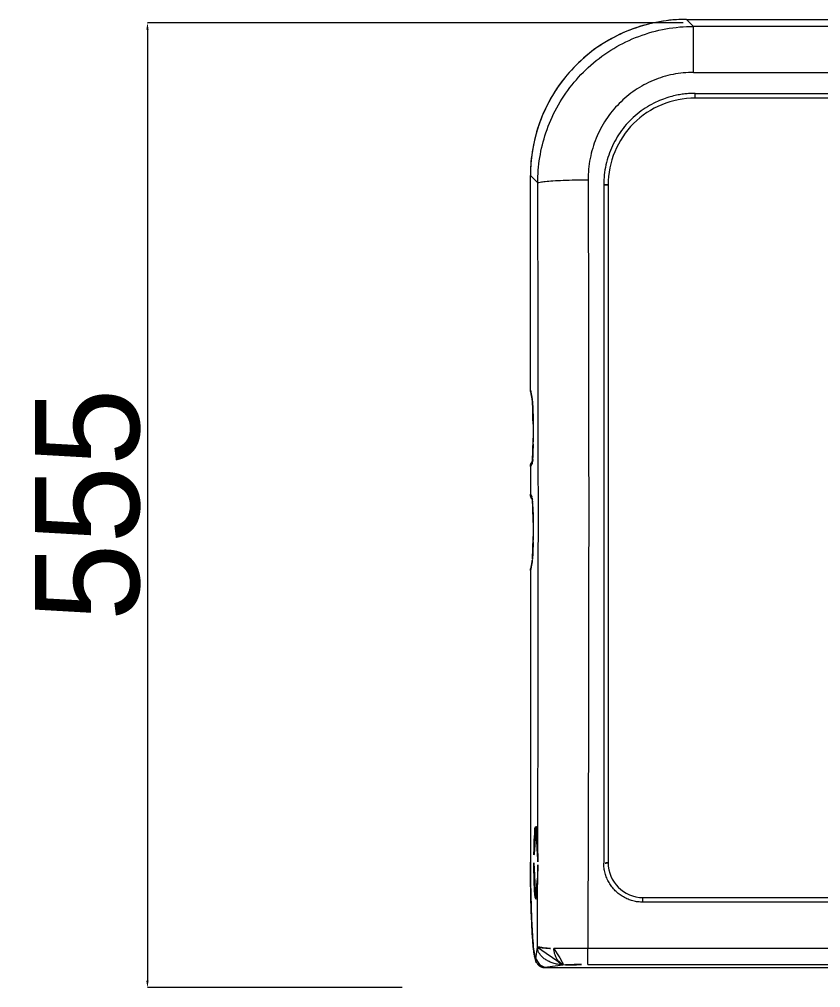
# Model space of a CAD drawing. Extents: x 16296665491 to 16296671741, y -37409618531 to -37409613952.
# Drawn here: x 16296668128 to 16296668589, y -37409616324 to -37409615767 of the extents above; entities that cross this region are included whole.
import ezdxf

# ---------------------------------------------------------------- set-up
doc = ezdxf.new("R2010")
doc.units = 0
doc.header["$LTSCALE"] = 10
doc.header["$MEASUREMENT"] = 0
doc.header["$PDMODE"] = 3
doc.header["$PDSIZE"] = -10
doc.layers.get('0').update_dxf_attribs({"linetype": 'CONTINUOUS'})
doc.layers.get('DEFPOINTS').update_dxf_attribs({"linetype": 'CONTINUOUS'})
doc.styles.add('Daelim Dimension', font='')
doc.styles.get('Daelim Dimension').set_extended_font_data('나눔고딕')
doc.dimstyles.new('DEFAULT', dxfattribs={"dimscale": 2, "dimtxt": 2, "dimasz": 2, "dimexe": 0, "dimexo": 2, "dimgap": 1, "dimtad": 1, "dimdec": 1, "dimzin": 9, "dimdsep": 46, "dimtxsty": 'Daelim Dimension', "dimcen": 0.5, "dimclrd": 252, "dimclre": 252, "dimclrt": 3, "dimadec": 1, "dimazin": 0, "dimtfac": 1, "dimtdec": 1, "dimtix": 1, "dimtmove": 0, "dimatfit": 3, "dimfxl": 1, "dimtolj": 1, "dimtzin": 1, "dimlwd": 9, "dimlwe": 9, "dimarcsym": 0})

# ---------------------------------------------------------------- blocks, each defined once
blk = doc.blocks.new('*D12')
at = {"color": 5, "lineweight": 9, "transparency": 16777216}
for p, q in [((16296668509.887449, -37409615769.095467), (16296668201.691771, -37409615769.095467)), ((16296668201.691771, -37409615773.095467), (16296668201.691771, -37409616320.214653)), ((16296668348.29763, -37409616324.214653), (16296668201.691771, -37409616324.214653))]:
    blk.add_line(p, q, dxfattribs=at)
at = {"color": 5, "transparency": 16777216}
for points in [[(16296668201.025101, -37409615773.095467), (16296668202.358431, -37409615773.095467), (16296668201.691771, -37409615769.095467)], [(16296668201.025101, -37409616320.214653), (16296668202.358431, -37409616320.214653), (16296668201.691771, -37409616324.214653)]]:
    blk.add_solid(points, dxfattribs=at)
at = {"layer": 'DEFPOINTS', "color": 0, "transparency": 16777216}
for p in [(16296668513.887449, -37409615769.095467), (16296668201.691771, -37409616324.214653), (16296668352.29763, -37409616324.214653)]:
    blk.add_point(p, dxfattribs=at)
at = {"color": 7, "lineweight": 0, "transparency": 16777216, "insert": (16296668167.37418, -37409616046.417236), "char_height": 60, "attachment_point": 5, "rotation": 90, "style": 'Daelim Dimension'}
blk.add_mtext('\\A1;555', dxfattribs=at)

msp = doc.modelspace()

# ---------------------------------------------------------------- linework, layer by layer
at = {"color": 7, "linetype": 'Continuous', "lineweight": 0}
for p, q in [((16296668511.882219, -37409615767.083397), (16296669151.577591, -37409615767.083397)), ((16296669146.730009, -37409615812.360123), (16296668516.729811, -37409615812.360123)), ((16296668421.99868, -37409615980.485031), (16296668421.99868, -37409615856.966927)), ((16296668466.729799, -37409615862.361557), (16296668466.729799, -37409616252.36026)), ((16296668422.09166, -37409615981.444817), (16296668423.08124, -37409615986.504318)), ((16296668423.570921, -37409616000.033447), (16296668423.570921, -37409616008.072212)), ((16296668421.99868, -37409616024.441841), (16296668421.99868, -37409616040.278526)), ((16296668423.143801, -37409616021.147217), (16296668422.70937, -37409616021.872437)), ((16296668422.70937, -37409616042.847939), (16296668423.14365, -37409616043.572906)), ((16296668423.570921, -37409616056.64817), (16296668423.570921, -37409616064.686928)), ((16296668423.08124, -37409616078.216057), (16296668422.09166, -37409616083.275558)), ((16296668421.99868, -37409616084.235283), (16296668421.99868, -37409616252.033653)), ((16296668421.999269, -37409616252.043121), (16296668421.99979, -37409616252.257027)), ((16296668486.729799, -37409616272.36026), (16296669176.730009, -37409616272.36026)), ((16296668442.21306, -37409616311.153328), (16296668430.22427, -37409616312.69371)), ((16296668430.22435, -37409616312.69371), (16296668609.416309, -37409616312.69371))]:
    msp.add_line(p, q, dxfattribs=at)
at = {"color": 9, "linetype": 'Continuous', "lineweight": 0}
for p, q in [((16296668511.882219, -37409615767.090248), (16296668511.882219, -37409615767.083397)), ((16296668511.882219, -37409615767.090248), (16296668515.892679, -37409615771.1007)), ((16296668515.89267, -37409615797.598267), (16296668515.89267, -37409615771.1007)), ((16296669147.567141, -37409615771.1007), (16296668515.892679, -37409615771.1007)), ((16296668515.89267, -37409615797.598267), (16296669147.567141, -37409615797.598267)), ((16296668516.729811, -37409615809.657867), (16296669146.730009, -37409615809.657867)), ((16296668516.729811, -37409615812.360123), (16296668516.729811, -37409615809.657867)), ((16296668421.99868, -37409615856.966927), (16296668422.005541, -37409615856.966927)), ((16296668426.255871, -37409615861.21727), (16296668422.005541, -37409615856.966927)), ((16296668464.229799, -37409615862.201683), (16296668464.229799, -37409616252.527061)), ((16296668422.005541, -37409615980.485031), (16296668421.99868, -37409615980.485031)), ((16296668422.005541, -37409615980.485062), (16296668422.995119, -37409615985.544563)), ((16296668423.0818, -37409615986.507156), (16296668423.083241, -37409615986.514458)), ((16296668423.570921, -37409616000.033447), (16296668423.57777, -37409616000.033447)), ((16296668423.57777, -37409616008.072212), (16296668423.570921, -37409616008.072212)), ((16296668421.99868, -37409616024.441841), (16296668422.005541, -37409616024.441841)), ((16296668422.86017, -37409616023.015137), (16296668422.005541, -37409616024.441841)), ((16296668422.005541, -37409616040.278526), (16296668421.99868, -37409616040.278526)), ((16296668422.005541, -37409616040.278526), (16296668422.86017, -37409616041.705254)), ((16296668423.570921, -37409616056.64817), (16296668423.57777, -37409616056.64817)), ((16296668423.57777, -37409616064.686928), (16296668423.570921, -37409616064.686928)), ((16296668422.995119, -37409616079.175819), (16296668422.005541, -37409616084.235298)), ((16296668423.083651, -37409616078.203842), (16296668423.082239, -37409616078.210983)), ((16296668421.99868, -37409616084.235283), (16296668422.005541, -37409616084.235283)), ((16296668421.99869, -37409616252.043152), (16296668421.99868, -37409616252.039833)), ((16296668422.005541, -37409616252.138611), (16296668421.99869, -37409616252.043152)), ((16296668421.99921, -37409616252.262497), (16296668421.999201, -37409616252.257423)), ((16296668422.005541, -37409616252.157097), (16296668422.005541, -37409616252.033653)), ((16296668486.729799, -37409616275.045837), (16296668486.729799, -37409616272.36026)), ((16296669176.730009, -37409616275.045837), (16296668486.729799, -37409616275.045837)), ((16296668425.16782, -37409616307.689041), (16296668426.032169, -37409616300.982819)), ((16296668628.775061, -37409616301.737137), (16296668454.999821, -37409616301.737137)), ((16296668454.999821, -37409616310.892181), (16296668454.999821, -37409616301.737137)), ((16296668454.999861, -37409616310.892181), (16296668616.274799, -37409616310.892181))]:
    msp.add_line(p, q, dxfattribs=at)
at = {"color": 7, "linetype": 'Continuous', "lineweight": 0}
for centre, radius, start, end in [((16296668511.83514, -37409615856.919998), 89.834146, 89.96994717, 180.03016211), ((16296668516.729811, -37409615862.360138), 50.000015, 89.99836075, 180.00174853), ((16296668426.99869, -37409615980.485062), 5.000002, 180, 191.06781278), ((16296668486.729799, -37409616252.36026), 20.000006, 180, 270)]:
    msp.add_arc(centre, radius, start, end, dxfattribs=at)
for points, start_tangent, end_tangent in [([(16296668511.882231, -37409615767.090263), (16296668496.25671, -37409615768.458366), (16296668481.118919, -37409615772.513947), (16296668466.923519, -37409615779.132057), (16296668454.0973, -37409615788.112022), (16296668443.027189, -37409615799.182137), (16296668434.047331, -37409615812.008263), (16296668427.429171, -37409615826.203773), (16296668423.373619, -37409615841.341553), (16296668422.005541, -37409615856.966927)], (-0.9999999938, 0.0001111141), (0.0001102775, -0.9999999939)), ([(16296668455.216129, -37409615859.351509), (16296668455.395029, -37409615923.638367), (16296668455.50246, -37409615987.984497), (16296668455.53837, -37409616052.360191)], (0.0033460105, -0.9999944021), (0.0000000082, -1)), ([(16296668423.08123, -37409615986.504517), (16296668423.083851, -37409615986.527779)], (-0.9590204229, 0.2833369523), (0.1520723245, -0.9883693683)), ([(16296668423.083851, -37409615986.527779), (16296668423.10729, -37409615986.669228), (16296668423.15563, -37409615987.063957), (16296668423.191959, -37409615987.438301)], (0.1520723246, -0.9883693683), (0.0967747951, -0.9953063041)), ([(16296668423.191959, -37409615987.438301), (16296668423.212601, -37409615987.656738), (16296668423.233021, -37409615987.895317)], (0.0967747951, -0.9953063041), (0.0804945157, -0.9967550516)), ([(16296668423.233021, -37409615987.895317), (16296668423.272181, -37409615988.433289), (16296668423.331141, -37409615989.385803), (16296668423.387211, -37409615990.507332), (16296668423.438551, -37409615991.791054), (16296668423.483471, -37409615993.224968), (16296668423.52039, -37409615994.793663), (16296668423.547939, -37409615996.478523), (16296668423.56518, -37409615998.25663), (16296668423.57123, -37409616000.033447)], (0.0804945156, -0.9967550516), (0.0002488407, -0.999999969)), ([(16296668423.57089, -37409616008.072212), (16296668423.57085, -37409616008.215729), (16296668423.561199, -37409616010.401169), (16296668423.53582, -37409616012.463043), (16296668423.496889, -37409616014.364883), (16296668423.44673, -37409616016.0793), (16296668423.387659, -37409616017.587708), (16296668423.32221, -37409616018.877876), (16296668423.25312, -37409616019.939629), (16296668423.184231, -37409616020.761757), (16296668423.122789, -37409616021.32122), (16296668423.10655, -37409616021.42215)], (0.0000035757, -1), (-0.1608120294, -0.9869850512)), ([(16296668422.4214, -37409616022.429764), (16296668422.32081, -37409616022.676201), (16296668422.20339, -37409616023.025787), (16296668422.116301, -37409616023.363739), (16296668422.0578, -37409616023.675232), (16296668422.021839, -37409616023.961243), (16296668422.00375, -37409616024.216873), (16296668421.99868, -37409616024.441841)], (-0.4024155217, -0.9154571251), (0, -1)), ([(16296668422.70937, -37409616021.872437), (16296668422.481079, -37409616022.299133), (16296668422.4214, -37409616022.429764)], (-0.5138797649, -0.8578622192), (-0.4024155218, -0.9154571251)), ([(16296668421.99868, -37409616040.278526), (16296668422.003651, -37409616040.501259), (16296668422.021271, -37409616040.753273), (16296668422.056601, -37409616041.037361), (16296668422.11446, -37409616041.348267), (16296668422.201349, -37409616041.687637), (16296668422.31876, -37409616042.038742), (16296668422.479759, -37409616042.41848), (16296668422.70937, -37409616042.847939)], (0, -1), (0.5138797649, -0.8578622193)), ([(16296668423.08148, -37409616043.126266), (16296668423.11846, -37409616043.365929), (16296668423.17412, -37409616043.855522), (16296668423.236839, -37409616044.56694), (16296668423.30032, -37409616045.476982), (16296668423.36129, -37409616046.573303), (16296668423.41769, -37409616047.848579), (16296668423.467751, -37409616049.294991), (16296668423.50976, -37409616050.903587), (16296668423.542089, -37409616052.660294), (16296668423.563009, -37409616054.545631), (16296668423.570881, -37409616056.534073), (16296668423.5709, -37409616056.64817)], (-0.9999999797, -0.0002012849), (-0.0000181563, -0.9999999998)), ([(16296668455.53837, -37409616052.360191), (16296668455.478781, -37409616135.571083), (16296668455.299709, -37409616218.718102), (16296668455.00128, -37409616301.737122)], (0.0000000082, -1), (-0.0043292217, -0.9999906289)), ([(16296668423.571211, -37409616064.686928), (16296668423.564871, -37409616066.511139), (16296668423.54567, -37409616068.41246), (16296668423.514509, -37409616070.213768), (16296668423.4725, -37409616071.881767), (16296668423.421511, -37409616073.389107), (16296668423.363701, -37409616074.713226), (16296668423.301451, -37409616075.839546), (16296668423.23753, -37409616076.759361), (16296668423.17551, -37409616077.465141), (16296668423.12076, -37409616077.951309), (16296668423.10957, -37409616078.020477)], (-0.000242547, -0.9999999706), (-0.1617258739, -0.9868357217)), ([(16296668423.10957, -37409616078.020477), (16296668423.08152, -37409616078.206017)], (-0.1617258738, -0.9868357218), (0.9998087462, -0.0195568657)), ([(16296668422.09166, -37409616083.275558), (16296668422.045521, -37409616083.552567), (16296668422.0172, -37409616083.805397), (16296668422.002781, -37409616084.032837), (16296668421.99868, -37409616084.235313)], (-0.1919514153, -0.9814044295), (0, -1)), ([(16296668425.19705, -37409616231.469017), (16296668424.93401, -37409616231.717987), (16296668424.645741, -37409616233.561722), (16296668424.394779, -37409616236.842194), (16296668424.20046, -37409616241.308487), (16296668424.07769, -37409616246.616798), (16296668424.03573, -37409616252.36026)], (-0.869547715, -0.4938489358), (0, -1)), ([(16296668426.232109, -37409616250.410767), (16296668426.16242, -37409616244.768318), (16296668426.01446, -37409616239.702309), (16296668425.799391, -37409616235.599907), (16296668425.53368, -37409616232.776978), (16296668425.23773, -37409616231.449654), (16296668425.19705, -37409616231.469017)], (-0.0048892317, 0.9999880476), (-0.869547715, -0.4938489358)), ([(16296668424.22698, -37409616305.297729), (16296668424.04668, -37409616304.038811), (16296668423.771, -37409616301.674751), (16296668423.486231, -37409616298.588852), (16296668423.19314, -37409616294.586014), (16296668422.89673, -37409616289.439613), (16296668422.60693, -37409616282.889458), (16296668422.3405, -37409616274.648453), (16296668422.12396, -37409616264.426537), (16296668421.99921, -37409616252.262497)], (-0.1545285779, 0.9879883191), (-0.0048442225, 0.9999882667)), ([(16296668424.03573, -37409616252.36026), (16296668424.074011, -37409616257.850616), (16296668424.186279, -37409616262.962303), (16296668424.364849, -37409616267.337631), (16296668424.597231, -37409616270.668739), (16296668424.8671, -37409616272.722389), (16296668425.140869, -37409616273.351593)], (0, -1), (0.8887245835, -0.4584415063)), ([(16296668426.208191, -37409616257.121323), (16296668426.224661, -37409616255.549713), (16296668426.23452, -37409616253.95961), (16296668426.2377, -37409616252.36026)], (0.0121980943, 0.9999256005), (-0.0005158897, 0.9999998669)), ([(16296668426.2321, -37409616250.409569), (16296668426.235849, -37409616251.059143), (16296668426.235849, -37409616251.709572), (16296668426.2377, -37409616252.36026)], (0.0048888704, -0.9999880494), (0.0005158897, -0.9999998669)), ([(16296668425.140869, -37409616273.351593), (16296668425.155781, -37409616273.356972), (16296668425.443119, -37409616272.527657), (16296668425.709169, -37409616270.290901), (16296668425.935261, -37409616266.802551), (16296668426.105551, -37409616262.307701), (16296668426.208191, -37409616257.121323)], (0.8887245835, -0.4584415064), (0.0121985082, 0.9999255954)), ([(16296668455.001289, -37409616301.737007), (16296668447.9401, -37409616301.73217), (16296668441.299801, -37409616301.738121), (16296668435.484921, -37409616301.754463)], (-0.9999986762, 0.0016271406), (-0.9999944822, -0.0033219699)), ([(16296668425.419821, -37409616309.676567), (16296668424.925369, -37409616308.476891), (16296668424.597361, -37409616307.273857), (16296668424.317539, -37409616305.851898), (16296668424.22698, -37409616305.297729)], (-0.4599478892, 0.8879459101), (-0.1545285779, 0.9879883191)), ([(16296668425.16744, -37409616307.691597), (16296668425.2684, -37409616308.647636), (16296668425.528959, -37409616309.521057), (16296668425.907961, -37409616310.279747), (16296668426.355499, -37409616310.903214), (16296668426.824511, -37409616311.391403), (16296668427.29071, -37409616311.767509), (16296668427.743601, -37409616312.055099), (16296668428.17745, -37409616312.272003), (16296668428.32317, -37409616312.33345)], (0.0102400881, -0.9999475689), (0.9274725825, -0.3738911723)), ([(16296668430.22361, -37409616312.689781), (16296668428.13357, -37409616312.266861), (16296668426.39753, -37409616311.05748), (16296668425.419821, -37409616309.676567)], (-0.9999706628, -0.0076598708), (-0.4599478892, 0.8879459101)), ([(16296668428.32317, -37409616312.33345), (16296668428.584391, -37409616312.430344), (16296668428.74844, -37409616312.482857)], (0.9274725825, -0.3738911724), (0.9575430298, -0.2882903849)), ([(16296668428.74844, -37409616312.482857), (16296668428.856871, -37409616312.51416)], (0.9575430298, -0.2882903851), (0.9638540945, -0.2664306373)), ([(16296668428.856871, -37409616312.51416), (16296668428.96105, -37409616312.541748), (16296668429.316191, -37409616312.61792), (16296668429.64596, -37409616312.664742), (16296668429.94709, -37409616312.688042), (16296668430.22436, -37409616312.693573)], (0.9638540945, -0.2664306372), (0.9999685811, 0.0079269706))]:
    msp.add_spline(points, degree=3, dxfattribs=dict(at, start_tangent=start_tangent, end_tangent=end_tangent))
at = {"color": 9, "linetype": 'Continuous', "lineweight": 0}
for points, start_tangent, end_tangent in [([(16296668426.255859, -37409615861.217262), (16296668427.427891, -37409615846.572182), (16296668430.967911, -37409615832.278061), (16296668437.149929, -37409615818.072029), (16296668445.949471, -37409615804.792824), (16296668456.7465, -37409615793.461517), (16296668469.994301, -37409615783.791382), (16296668484.33939, -37409615776.86573), (16296668499.945749, -37409615772.543678), (16296668515.892679, -37409615771.1007)], (-0.0013567836, 0.9999990796), (0.9999995449, 0.0009540316)), ([(16296668515.892679, -37409615797.598267), (16296668504.05555, -37409615798.773956), (16296668492.718559, -37409615802.243896), (16296668482.25631, -37409615807.892853), (16296668473.07604, -37409615815.489532), (16296668465.500719, -37409615824.823029), (16296668459.862949, -37409615835.477203), (16296668456.38414, -37409615847.092003), (16296668455.216129, -37409615859.351509)], (-0.9999999882, -0.0001538211), (0.0032170561, -0.9999948253)), ([(16296668516.729811, -37409615809.657867), (16296668514.304529, -37409615809.714859), (16296668511.611139, -37409615809.909157), (16296668508.617201, -37409615810.289383), (16296668505.28759, -37409615810.920898), (16296668501.59016, -37409615811.890099), (16296668497.494961, -37409615813.311462), (16296668492.982519, -37409615815.340691), (16296668488.105801, -37409615818.155159), (16296668483.43158, -37409615821.578667), (16296668479.13022, -37409615825.53112), (16296668475.31934, -37409615829.903664), (16296668472.00894, -37409615834.679031), (16296668469.24321, -37409615839.793983), (16296668467.05555, -37409615845.196007), (16296668465.47563, -37409615850.822456), (16296668464.53611, -37409615856.542084), (16296668464.229799, -37409615862.201683)], (-0.9999999589, -0.0002866215), (-0.0002117905, -0.9999999776)), ([(16296668426.232109, -37409616250.410767), (16296668426.537201, -37409616120.727089), (16296668426.54513, -37409615990.912987), (16296668426.255871, -37409615861.21727)], (0.0035012946, 0.9999938704), (-0.0033786887, 0.9999942922)), ([(16296668426.255859, -37409615861.217247), (16296668427.55294, -37409615860.750427), (16296668430.482611, -37409615860.326378), (16296668434.96571, -37409615859.949867), (16296668440.83672, -37409615859.645409), (16296668447.716459, -37409615859.440224), (16296668455.216129, -37409615859.351509)], (0.6297728014, 0.7767793886), (0.9999943394, 0.0033647022)), ([(16296668464.229799, -37409615862.201683), (16296668464.611561, -37409615862.203529), (16296668465.00111, -37409615862.209396), (16296668465.48665, -37409615862.223213), (16296668465.92486, -37409615862.243637), (16296668466.28157, -37409615862.269661), (16296668466.53813, -37409615862.299217), (16296668466.62483, -37409615862.314598), (16296668466.68457, -37409615862.330032), (16296668466.71912, -37409615862.345291), (16296668466.73024, -37409615862.360138)], (0.9999999996, -0.0000282793), (0.0001171344, -0.9999999931)), ([(16296668422.04109, -37409615981.123779), (16296668422.005541, -37409615980.485062)], (-0.1240453769, 0.9922765464), (0.0140027857, 0.9999019562)), ([(16296668422.092489, -37409615981.444656), (16296668422.04109, -37409615981.123779)], (-0.1920792595, 0.981379416), (-0.1240453769, 0.9922765464)), ([(16296668422.995119, -37409615985.544563), (16296668423.082609, -37409615986.507011)], (-0.0140027856, -0.9999019562), (0.1926477251, -0.9812679828)), ([(16296668423.06329, -37409615985.942123), (16296668422.995119, -37409615985.544563)], (-0.1479332601, 0.9889973461), (-0.1919170622, 0.9814111479)), ([(16296668423.29549, -37409615988.530968), (16296668423.184031, -37409615987.033813), (16296668423.06329, -37409615985.942123)], (-0.0634560207, 0.9979846359), (-0.1479332601, 0.9889973461)), ([(16296668423.57777, -37409616000.033447), (16296668423.55077, -37409615996.137894), (16296668423.47188, -37409615992.514236), (16296668423.34671, -37409615989.409691), (16296668423.29549, -37409615988.530968)], (-0.0001182613, 0.999999993), (-0.0634560208, 0.9979846359)), ([(16296668423.28643, -37409616019.729424), (16296668423.443489, -37409616016.455147), (16296668423.543449, -37409616012.450661), (16296668423.57777, -37409616008.072212)], (0.0810160619, 0.996712796), (-0.0000031439, 1)), ([(16296668422.9559, -37409616022.812737), (16296668423.08606, -37409616021.982117), (16296668423.28643, -37409616019.729424)], (0.3430692826, 0.9393101018), (0.0810160619, 0.996712796)), ([(16296668423.546379, -37409616020.475533), (16296668423.256639, -37409616021.048973), (16296668422.90391, -37409616022.338867)], (-0.5082120712, -0.861231961), (-0.1325881248, -0.9911712209)), ([(16296668422.005541, -37409616024.441841), (16296668422.20879, -37409616023.013191), (16296668422.4217, -37409616022.429893)], (-0.00457248, 0.9999895462), (0.4012266998, 0.9159787854)), ([(16296668422.566589, -37409616022.127449), (16296668422.70933, -37409616021.872414)], (0.4623627653, 0.8866908555), (0.514022019, 0.8577769897)), ([(16296668422.90391, -37409616022.338867), (16296668422.86017, -37409616023.015137)], (-0.1325881248, -0.9911712209), (0.00457248, -0.9999895462)), ([(16296668422.86017, -37409616023.015137), (16296668422.9559, -37409616022.812737)], (0.5145893529, 0.8574367603), (0.3430692826, 0.9393101018)), ([(16296668422.3769, -37409616042.184692), (16296668422.005541, -37409616040.278557)], (-0.379381723, 0.9252402435), (0.0045660203, 0.9999895757)), ([(16296668422.709471, -37409616042.847878), (16296668422.3769, -37409616042.184692)], (-0.5141643411, 0.8576916872), (-0.3793817231, 0.9252402435)), ([(16296668422.86017, -37409616041.705254), (16296668423.086861, -37409616043.20961)], (-0.00457248, -0.9999895462), (0.2977715039, -0.9546371727)), ([(16296668422.955971, -37409616041.907784), (16296668422.86017, -37409616041.705254)], (-0.3430013088, 0.9393349254), (-0.5146060942, 0.8574267128)), ([(16296668423.136511, -37409616043.363274), (16296668423.086109, -37409616042.738693), (16296668422.955971, -37409616041.907784)], (-0.088549489, 0.9960717785), (-0.3430013088, 0.9393349255)), ([(16296668423.28647, -37409616044.991577), (16296668423.136511, -37409616043.363274)], (-0.0810126109, 0.9967130765), (-0.0885494889, 0.9960717785)), ([(16296668423.57777, -37409616056.64817), (16296668423.543449, -37409616052.269493), (16296668423.443501, -37409616048.265488), (16296668423.28647, -37409616044.991577)], (0.0000102038, 0.9999999999), (-0.0810126109, 0.9967130765)), ([(16296668423.29546, -37409616076.189629), (16296668423.346689, -37409616075.310867), (16296668423.47187, -37409616072.206009), (16296668423.55077, -37409616068.582123), (16296668423.57777, -37409616064.686928)], (0.0634592224, 0.9979844323), (0.0001168023, 0.9999999932)), ([(16296668423.0334, -37409616078.516182), (16296668422.995119, -37409616079.175819)], (-0.1286565797, -0.9916892076), (0.0140027856, -0.9999019562)), ([(16296668422.995119, -37409616079.175819), (16296668423.184, -37409616077.68676)], (0.1919022737, 0.9814140397), (0.0861469054, 0.9962824452)), ([(16296668423.083191, -37409616078.211166), (16296668423.0334, -37409616078.516182)], (-0.193275098, -0.9811446053), (-0.1286565796, -0.9916892076)), ([(16296668423.184, -37409616077.68676), (16296668423.29546, -37409616076.189629)], (0.0861469055, 0.9962824452), (0.0634592225, 0.9979844323)), ([(16296668422.005541, -37409616084.235313), (16296668422.092489, -37409616083.275719)], (-0.0140027857, 0.9999019562), (0.1920780712, 0.9813796485)), ([(16296668421.99896, -37409616252.257423), (16296668422.005711, -37409616252.139061)], (0.0013563591, 0.9999990801), (0.1163445557, 0.9932089128)), ([(16296668422.005541, -37409616252.157097), (16296668422.137091, -37409616264.778282), (16296668422.403219, -37409616276.559937), (16296668422.791109, -37409616286.994583), (16296668423.283791, -37409616295.649582), (16296668423.8605, -37409616302.160202), (16296668424.49724, -37409616306.239594), (16296668425.16782, -37409616307.689041)], (0.0049275515, -0.9999878595), (0.9814010437, -0.191968725)), ([(16296668486.729799, -37409616275.045837), (16296668483.839109, -37409616274.858772), (16296668480.9655, -37409616274.294319), (16296668478.172041, -37409616273.35334), (16296668475.51981, -37409616272.051727), (16296668473.06348, -37409616270.415367), (16296668470.84215, -37409616268.472473), (16296668468.891621, -37409616266.250702), (16296668467.24523, -37409616263.787941), (16296668465.935419, -37409616261.127228), (16296668464.98778, -37409616258.323036), (16296668464.418819, -37409616255.435417), (16296668464.229799, -37409616252.527061)], (-0.9999999768, 0.0002155177), (-0.000286843, 0.9999999589)), ([(16296668466.729799, -37409616252.36026), (16296668466.54574, -37409616252.423073), (16296668466.02615, -37409616252.476257), (16296668465.21526, -37409616252.513557), (16296668464.229799, -37409616252.527061)], (-0.000005131, -1), (-1, 0)), ([(16296668426.032169, -37409616300.982819), (16296668426.094681, -37409616286.367996), (16296668426.153351, -37409616271.747383), (16296668426.208191, -37409616257.121323)], (0.0044010388, 0.9999903154), (0.0036205081, 0.9999934459)), ([(16296668426.032169, -37409616300.982819), (16296668426.29871, -37409616300.853058), (16296668426.90414, -37409616300.893417), (16296668427.91732, -37409616301.062363), (16296668429.322571, -37409616301.294083), (16296668431.08699, -37409616301.523956), (16296668433.160431, -37409616301.694183), (16296668435.484541, -37409616301.754494)], (0.5228025385, 0.8524538144), (0.9999981101, -0.0019441792)), ([(16296668426.032261, -37409616300.982437), (16296668426.242821, -37409616302.364304), (16296668426.76355, -37409616303.779541), (16296668427.623409, -37409616305.199783), (16296668428.844049, -37409616306.579567), (16296668430.4293, -37409616307.869492), (16296668432.353609, -37409616309.010567), (16296668434.5697, -37409616309.947113), (16296668436.99346, -37409616310.631622), (16296668439.56937, -37409616311.040459), (16296668442.2131, -37409616311.15332)], (0.0475086495, -0.9988708266), (0.9999037373, 0.0138750214)), ([(16296668435.484921, -37409616301.754463), (16296668435.966829, -37409616304.629913), (16296668436.986139, -37409616307.201729), (16296668438.45439, -37409616309.252892), (16296668440.247141, -37409616310.609497), (16296668442.21306, -37409616311.153343)], (0.0657752252, -0.9978344651), (0.9983737121, -0.0570081657)), ([(16296668442.21306, -37409616311.153328), (16296668446.034201, -37409616311.011307), (16296668450.37521, -37409616310.922752), (16296668454.999861, -37409616310.892181)], (0.9988794252, 0.0473275184), (0.9999999455, 0.0003300233))]:
    msp.add_spline(points, degree=3, dxfattribs=dict(at, start_tangent=start_tangent, end_tangent=end_tangent))

# ---------------------------------------------------------------- dimensions: what is measured, and where the dimension line sits
at = {"lineweight": 0}
dim = msp.add_linear_dim(base=(16296668201.691771, -37409616324.214653), p1=(16296668513.887449, -37409615769.095467), p2=(16296668352.29763, -37409616324.214653), angle=90, dimstyle='DEFAULT', override={"dimtxt": 30, "dimdec": 0, "dimclrd": 5, "dimclre": 5, "dimclrt": 7}, dxfattribs=at)
dim.commit()
dim.dimension.update_dxf_attribs({"geometry": '*D12', "text_midpoint": (16296668201.691771, -37409616046.417236), "dimtype": 160})

doc.saveas('drawing.dxf')
